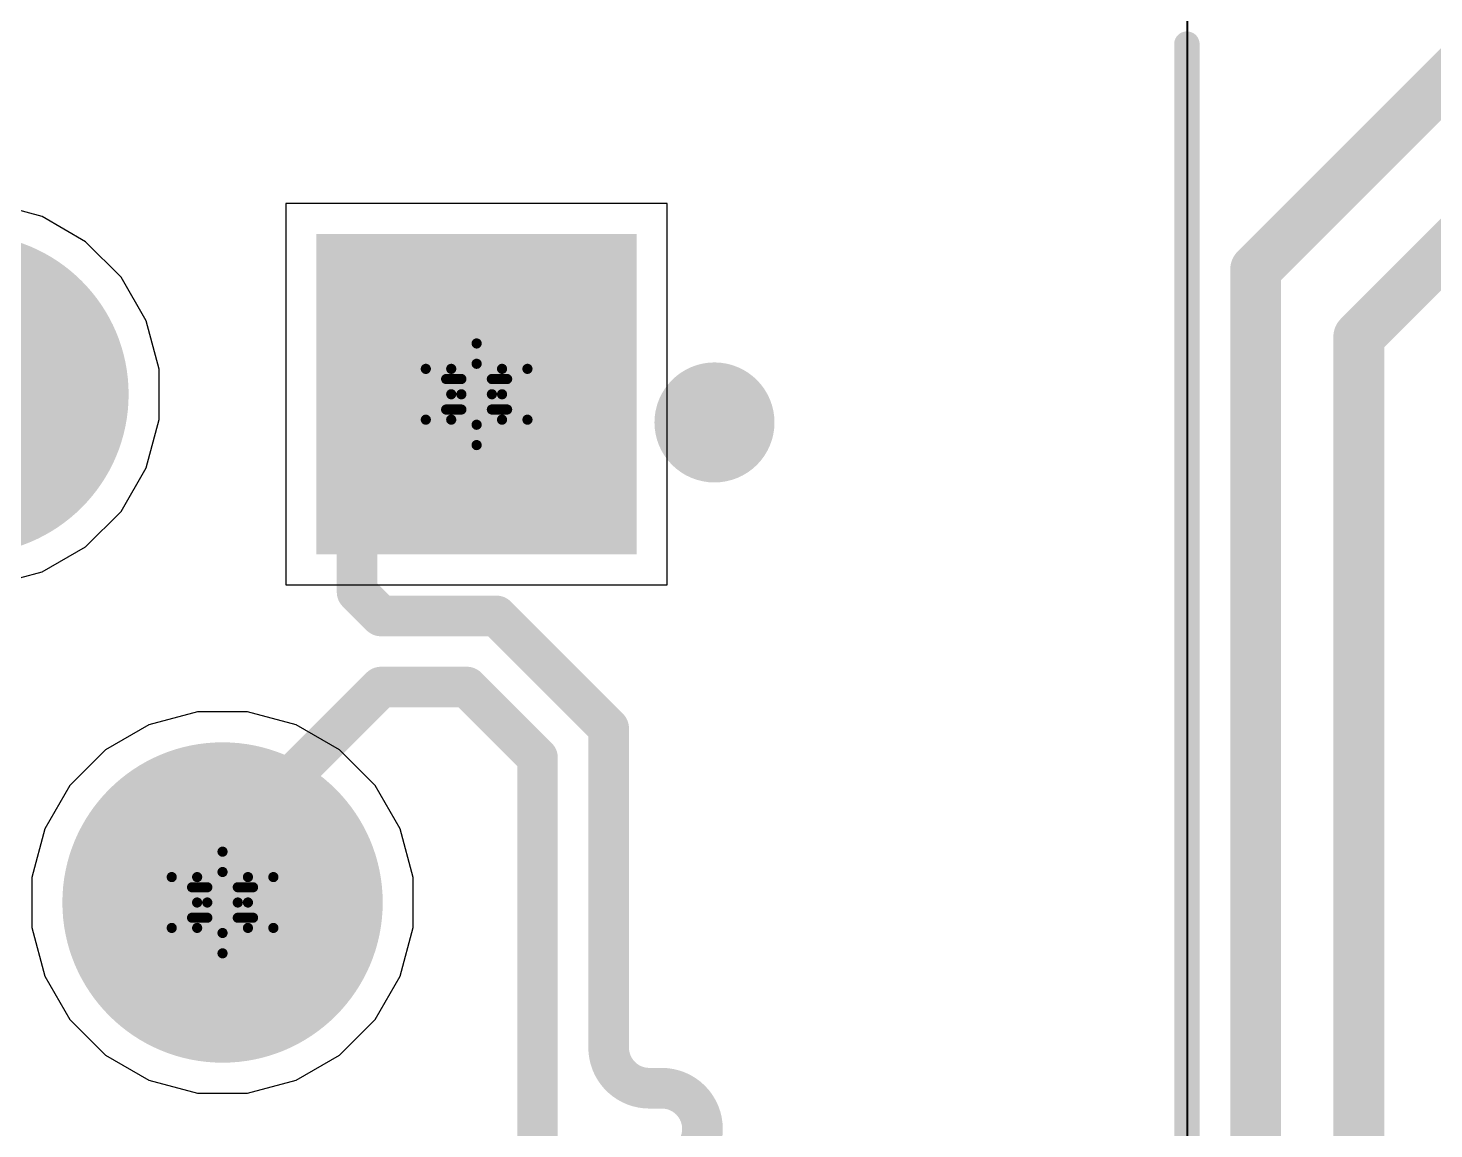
# Model space of a CAD drawing. Header units: inches. Extents: x 0 to 5032, y 0 to 5323.
# Drawn here: x 156.42 to 163.44, y 109.06 to 114.56 of the extents above; entities that cross this region are included whole.
import ezdxf

# ---------------------------------------------------------------- set-up
doc = ezdxf.new("R2010")
doc.units = ezdxf.units.IN
for name, color, linetype in [('Bottom Layer', 5, 'Continuous'), ('Bottom Solder', 6, 'Continuous'), ('Drill Drawing', 1, 'Continuous'), ('Layer 1', 16, 'Continuous'), ('Layer 2', 76, 'Continuous'), ('Multi-Layer', 9, 'Continuous'), ('Pad Holes', 156, 'Continuous'), ('Top Layer', 1, 'Continuous'), ('Top Overlay', 2, 'Continuous'), ('Top Solder', 216, 'Continuous')]:
    doc.layers.add(name, color=color, linetype=linetype)

# ---------------------------------------------------------------- blocks, each defined once
blk = doc.blocks.new('HR911105A_223')
at = {"layer": 'Bottom Layer'}
h = blk.add_hatch(color=5, dxfattribs=at)
edge = h.paths.add_edge_path()
edge.add_arc((1.91, -4.355), 0.699, 0, 360)
blk.add_hatch(color=5, dxfattribs=at).paths.add_polyline_path([(5.149, -5.054), (3.751, -5.054), (3.751, -3.656), (5.149, -3.656)])
h = blk.add_hatch(color=5, dxfattribs=at)
edge = h.paths.add_edge_path()
edge.add_arc((3.18, -6.895), 0.699, 0, 360)
at = {"layer": 'Bottom Solder'}
h = blk.add_hatch(color=6, dxfattribs=at)
edge = h.paths.add_edge_path()
edge.add_arc((1.91, -4.355), 0.8006, 0, 360)
blk.add_hatch(color=6, dxfattribs=at).paths.add_polyline_path([(5.2506, -5.1556), (3.6494, -5.1556), (3.6494, -3.5544), (5.2506, -3.5544)])
h = blk.add_hatch(color=6, dxfattribs=at)
edge = h.paths.add_edge_path()
edge.add_arc((3.18, -6.895), 0.8006, 0, 360)
at = {"layer": 'Layer 1'}
h = blk.add_hatch(color=16, dxfattribs=at)
edge = h.paths.add_edge_path()
edge.add_arc((1.91, -4.355), 0.699, 0, 360)
blk.add_hatch(color=16, dxfattribs=at).paths.add_polyline_path([(5.149, -5.054), (3.751, -5.054), (3.751, -3.656), (5.149, -3.656)])
h = blk.add_hatch(color=16, dxfattribs=at)
edge = h.paths.add_edge_path()
edge.add_arc((3.18, -6.895), 0.699, 0, 360)
at = {"layer": 'Layer 2'}
h = blk.add_hatch(color=76, dxfattribs=at)
edge = h.paths.add_edge_path()
edge.add_arc((1.91, -4.355), 0.699, 0, 360)
blk.add_hatch(color=76, dxfattribs=at).paths.add_polyline_path([(5.149, -5.054), (3.751, -5.054), (3.751, -3.656), (5.149, -3.656)])
h = blk.add_hatch(color=76, dxfattribs=at)
edge = h.paths.add_edge_path()
edge.add_arc((3.18, -6.895), 0.699, 0, 360)
at = {"layer": 'Multi-Layer'}
h = blk.add_hatch(color=9, dxfattribs=at)
edge = h.paths.add_edge_path()
edge.add_arc((1.91, -4.355), 0.699, 0, 360)
blk.add_hatch(color=9, dxfattribs=at).paths.add_polyline_path([(5.149, -5.054), (3.751, -5.054), (3.751, -3.656), (5.149, -3.656)])
h = blk.add_hatch(color=9, dxfattribs=at)
edge = h.paths.add_edge_path()
edge.add_arc((3.18, -6.895), 0.699, 0, 360)
at = {"layer": 'Pad Holes'}
h = blk.add_hatch(color=7, dxfattribs=at)
edge = h.paths.add_edge_path()
edge.add_arc((1.91, -4.355), 0.445, 0, 360)
h = blk.add_hatch(color=7, dxfattribs=at)
edge = h.paths.add_edge_path()
edge.add_arc((4.45, -4.355), 0.445, 0, 360)
h = blk.add_hatch(color=7, dxfattribs=at)
edge = h.paths.add_edge_path()
edge.add_arc((3.18, -6.895), 0.445, 0, 360)
at = {"layer": 'Top Layer'}
h = blk.add_hatch(color=1, dxfattribs=at)
edge = h.paths.add_edge_path()
edge.add_arc((1.91, -4.355), 0.699, 0, 360)
blk.add_hatch(color=1, dxfattribs=at).paths.add_polyline_path([(5.149, -5.054), (3.751, -5.054), (3.751, -3.656), (5.149, -3.656)])
h = blk.add_hatch(color=1, dxfattribs=at)
edge = h.paths.add_edge_path()
edge.add_arc((3.18, -6.895), 0.699, 0, 360)
at = {"layer": 'Top Solder'}
h = blk.add_hatch(color=216, dxfattribs=at)
edge = h.paths.add_edge_path()
edge.add_arc((1.91, -4.355), 0.8006, 0, 360)
blk.add_hatch(color=216, dxfattribs=at).paths.add_polyline_path([(5.2506, -5.1556), (3.6494, -5.1556), (3.6494, -3.5544), (5.2506, -3.5544)])
h = blk.add_hatch(color=216, dxfattribs=at)
edge = h.paths.add_edge_path()
edge.add_arc((3.18, -6.895), 0.8006, 0, 360)
at = {"layer": 'Top Overlay'}
blk.add_lwpolyline([(8, -8.485, 0.127, 0.127, 0), (8, -2.605, 0.127, 0.127, 0)], format="xyseb", dxfattribs=at)
for points in [[(7.9682, -2.605, 0.0635, 0.0635, 1), (8.0317, -2.605, 0.0635, 0.0635, 1)], [(5.7888, -4.4958, 0.3, 0.3, 1), (5.4888, -4.4958, 0.3, 0.3, 1)], [(5.4138, -4.4958, 0.15, 0.15, 1), (5.5638, -4.4958, 0.15, 0.15, 1)], [(5.7138, -4.4958, 0.15, 0.15, 1), (5.8638, -4.4958, 0.15, 0.15, 1)]]:
    blk.add_lwpolyline(points, format="xyseb", close=True, dxfattribs=at)

msp = doc.modelspace()

# ---------------------------------------------------------------- linework, layer by layer
at = {"layer": 'Bottom Layer'}
for p, q in [((162.2125, 108.6014), (162.2125, 130.0024)), ((162.2125, 108.7542), (162.2125, 114.5764))]:
    msp.add_line(p, q, dxfattribs=at)
at = {"layer": 'Drill Drawing'}
for points in [[(158.5301, 112.857, 0.0508, 0.0508, 0), (158.6571, 112.984, 0.0508, 0.0508, 0)], [(158.6571, 112.984, 0.0508, 0.0508, 0), (158.7841, 112.857, 0.0508, 0.0508, 0)], [(158.4031, 112.857, 0.0508, 0.0508, 0), (158.5301, 112.73, 0.0508, 0.0508, 0)], [(158.4031, 112.857, 0.0508, 0.0508, 0), (158.5301, 112.857, 0.0508, 0.0508, 0)], [(158.5809, 112.8062, 0.0508, 0.0508, 0), (158.6571, 112.8824, 0.0508, 0.0508, 0)], [(158.6571, 112.8824, 0.0508, 0.0508, 0), (158.7333, 112.8062, 0.0508, 0.0508, 0)], [(158.7841, 112.857, 0.0508, 0.0508, 0), (158.9111, 112.857, 0.0508, 0.0508, 0)], [(158.7841, 112.73, 0.0508, 0.0508, 0), (158.9111, 112.857, 0.0508, 0.0508, 0)], [(158.5047, 112.8062, 0.0508, 0.0508, 0), (158.5809, 112.73, 0.0508, 0.0508, 0)], [(158.5047, 112.8062, 0.0508, 0.0508, 0), (158.5809, 112.8062, 0.0508, 0.0508, 0)], [(158.7333, 112.8062, 0.0508, 0.0508, 0), (158.8095, 112.8062, 0.0508, 0.0508, 0)], [(158.7333, 112.73, 0.0508, 0.0508, 0), (158.8095, 112.8062, 0.0508, 0.0508, 0)], [(158.4031, 112.603, 0.0508, 0.0508, 0), (158.5301, 112.73, 0.0508, 0.0508, 0)], [(158.5047, 112.6538, 0.0508, 0.0508, 0), (158.5809, 112.73, 0.0508, 0.0508, 0)], [(158.7333, 112.73, 0.0508, 0.0508, 0), (158.8095, 112.6538, 0.0508, 0.0508, 0)], [(158.7841, 112.73, 0.0508, 0.0508, 0), (158.9111, 112.603, 0.0508, 0.0508, 0)], [(158.5047, 112.6538, 0.0508, 0.0508, 0), (158.5809, 112.6538, 0.0508, 0.0508, 0)], [(158.5809, 112.6538, 0.0508, 0.0508, 0), (158.6571, 112.5776, 0.0508, 0.0508, 0)], [(158.6571, 112.5776, 0.0508, 0.0508, 0), (158.7333, 112.6538, 0.0508, 0.0508, 0)], [(158.7333, 112.6538, 0.0508, 0.0508, 0), (158.8095, 112.6538, 0.0508, 0.0508, 0)], [(158.4031, 112.603, 0.0508, 0.0508, 0), (158.5301, 112.603, 0.0508, 0.0508, 0)], [(158.5301, 112.603, 0.0508, 0.0508, 0), (158.6571, 112.476, 0.0508, 0.0508, 0)], [(158.6571, 112.476, 0.0508, 0.0508, 0), (158.7841, 112.603, 0.0508, 0.0508, 0)], [(158.7841, 112.603, 0.0508, 0.0508, 0), (158.9111, 112.603, 0.0508, 0.0508, 0)], [(157.2601, 110.317, 0.0508, 0.0508, 0), (157.3871, 110.444, 0.0508, 0.0508, 0)], [(157.3871, 110.444, 0.0508, 0.0508, 0), (157.5141, 110.317, 0.0508, 0.0508, 0)], [(157.1331, 110.317, 0.0508, 0.0508, 0), (157.2601, 110.19, 0.0508, 0.0508, 0)], [(157.1331, 110.317, 0.0508, 0.0508, 0), (157.2601, 110.317, 0.0508, 0.0508, 0)], [(157.3109, 110.2662, 0.0508, 0.0508, 0), (157.3871, 110.3424, 0.0508, 0.0508, 0)], [(157.3871, 110.3424, 0.0508, 0.0508, 0), (157.4633, 110.2662, 0.0508, 0.0508, 0)], [(157.5141, 110.317, 0.0508, 0.0508, 0), (157.6411, 110.317, 0.0508, 0.0508, 0)], [(157.5141, 110.19, 0.0508, 0.0508, 0), (157.6411, 110.317, 0.0508, 0.0508, 0)], [(157.2347, 110.2662, 0.0508, 0.0508, 0), (157.3109, 110.19, 0.0508, 0.0508, 0)], [(157.2347, 110.2662, 0.0508, 0.0508, 0), (157.3109, 110.2662, 0.0508, 0.0508, 0)], [(157.4633, 110.2662, 0.0508, 0.0508, 0), (157.5395, 110.2662, 0.0508, 0.0508, 0)], [(157.4633, 110.19, 0.0508, 0.0508, 0), (157.5395, 110.2662, 0.0508, 0.0508, 0)], [(157.1331, 110.063, 0.0508, 0.0508, 0), (157.2601, 110.19, 0.0508, 0.0508, 0)], [(157.2347, 110.1138, 0.0508, 0.0508, 0), (157.3109, 110.19, 0.0508, 0.0508, 0)], [(157.4633, 110.19, 0.0508, 0.0508, 0), (157.5395, 110.1138, 0.0508, 0.0508, 0)], [(157.5141, 110.19, 0.0508, 0.0508, 0), (157.6411, 110.063, 0.0508, 0.0508, 0)], [(157.2347, 110.1138, 0.0508, 0.0508, 0), (157.3109, 110.1138, 0.0508, 0.0508, 0)], [(157.3109, 110.1138, 0.0508, 0.0508, 0), (157.3871, 110.0376, 0.0508, 0.0508, 0)], [(157.3871, 110.0376, 0.0508, 0.0508, 0), (157.4633, 110.1138, 0.0508, 0.0508, 0)], [(157.4633, 110.1138, 0.0508, 0.0508, 0), (157.5395, 110.1138, 0.0508, 0.0508, 0)], [(157.1331, 110.063, 0.0508, 0.0508, 0), (157.2601, 110.063, 0.0508, 0.0508, 0)], [(157.2601, 110.063, 0.0508, 0.0508, 0), (157.3871, 109.936, 0.0508, 0.0508, 0)], [(157.3871, 109.936, 0.0508, 0.0508, 0), (157.5141, 110.063, 0.0508, 0.0508, 0)], [(157.5141, 110.063, 0.0508, 0.0508, 0), (157.6411, 110.063, 0.0508, 0.0508, 0)]]:
    msp.add_lwpolyline(points, format="xyseb", dxfattribs=at)
for points in [[(158.6444, 112.984, 0.0254, 0.0254, 1), (158.6698, 112.984, 0.0254, 0.0254, 1)], [(158.6444, 112.984, 0.0254, 0.0254, 1), (158.6698, 112.984, 0.0254, 0.0254, 1)], [(158.3904, 112.857, 0.0254, 0.0254, 1), (158.4158, 112.857, 0.0254, 0.0254, 1)], [(158.3904, 112.857, 0.0254, 0.0254, 1), (158.4158, 112.857, 0.0254, 0.0254, 1)], [(158.5174, 112.857, 0.0254, 0.0254, 1), (158.5428, 112.857, 0.0254, 0.0254, 1)], [(158.5174, 112.857, 0.0254, 0.0254, 1), (158.5428, 112.857, 0.0254, 0.0254, 1)], [(158.6444, 112.8824, 0.0254, 0.0254, 1), (158.6698, 112.8824, 0.0254, 0.0254, 1)], [(158.6444, 112.8824, 0.0254, 0.0254, 1), (158.6698, 112.8824, 0.0254, 0.0254, 1)], [(158.7714, 112.857, 0.0254, 0.0254, 1), (158.7968, 112.857, 0.0254, 0.0254, 1)], [(158.7714, 112.857, 0.0254, 0.0254, 1), (158.7968, 112.857, 0.0254, 0.0254, 1)], [(158.8984, 112.857, 0.0254, 0.0254, 1), (158.9238, 112.857, 0.0254, 0.0254, 1)], [(158.8984, 112.857, 0.0254, 0.0254, 1), (158.9238, 112.857, 0.0254, 0.0254, 1)], [(158.492, 112.8062, 0.0254, 0.0254, 1), (158.5174, 112.8062, 0.0254, 0.0254, 1)], [(158.492, 112.8062, 0.0254, 0.0254, 1), (158.5174, 112.8062, 0.0254, 0.0254, 1)], [(158.5682, 112.8062, 0.0254, 0.0254, 1), (158.5936, 112.8062, 0.0254, 0.0254, 1)], [(158.5682, 112.8062, 0.0254, 0.0254, 1), (158.5936, 112.8062, 0.0254, 0.0254, 1)], [(158.7206, 112.8062, 0.0254, 0.0254, 1), (158.746, 112.8062, 0.0254, 0.0254, 1)], [(158.7206, 112.8062, 0.0254, 0.0254, 1), (158.746, 112.8062, 0.0254, 0.0254, 1)], [(158.7968, 112.8062, 0.0254, 0.0254, 1), (158.8222, 112.8062, 0.0254, 0.0254, 1)], [(158.7968, 112.8062, 0.0254, 0.0254, 1), (158.8222, 112.8062, 0.0254, 0.0254, 1)], [(158.5174, 112.73, 0.0254, 0.0254, 1), (158.5428, 112.73, 0.0254, 0.0254, 1)], [(158.5174, 112.73, 0.0254, 0.0254, 1), (158.5428, 112.73, 0.0254, 0.0254, 1)], [(158.5682, 112.73, 0.0254, 0.0254, 1), (158.5936, 112.73, 0.0254, 0.0254, 1)], [(158.5682, 112.73, 0.0254, 0.0254, 1), (158.5936, 112.73, 0.0254, 0.0254, 1)], [(158.7206, 112.73, 0.0254, 0.0254, 1), (158.746, 112.73, 0.0254, 0.0254, 1)], [(158.7206, 112.73, 0.0254, 0.0254, 1), (158.746, 112.73, 0.0254, 0.0254, 1)], [(158.7714, 112.73, 0.0254, 0.0254, 1), (158.7968, 112.73, 0.0254, 0.0254, 1)], [(158.7714, 112.73, 0.0254, 0.0254, 1), (158.7968, 112.73, 0.0254, 0.0254, 1)], [(158.492, 112.6538, 0.0254, 0.0254, 1), (158.5174, 112.6538, 0.0254, 0.0254, 1)], [(158.492, 112.6538, 0.0254, 0.0254, 1), (158.5174, 112.6538, 0.0254, 0.0254, 1)], [(158.5682, 112.6538, 0.0254, 0.0254, 1), (158.5936, 112.6538, 0.0254, 0.0254, 1)], [(158.5682, 112.6538, 0.0254, 0.0254, 1), (158.5936, 112.6538, 0.0254, 0.0254, 1)], [(158.7206, 112.6538, 0.0254, 0.0254, 1), (158.746, 112.6538, 0.0254, 0.0254, 1)], [(158.7206, 112.6538, 0.0254, 0.0254, 1), (158.746, 112.6538, 0.0254, 0.0254, 1)], [(158.7968, 112.6538, 0.0254, 0.0254, 1), (158.8222, 112.6538, 0.0254, 0.0254, 1)], [(158.7968, 112.6538, 0.0254, 0.0254, 1), (158.8222, 112.6538, 0.0254, 0.0254, 1)], [(158.3904, 112.603, 0.0254, 0.0254, 1), (158.4158, 112.603, 0.0254, 0.0254, 1)], [(158.3904, 112.603, 0.0254, 0.0254, 1), (158.4158, 112.603, 0.0254, 0.0254, 1)], [(158.5174, 112.603, 0.0254, 0.0254, 1), (158.5428, 112.603, 0.0254, 0.0254, 1)], [(158.5174, 112.603, 0.0254, 0.0254, 1), (158.5428, 112.603, 0.0254, 0.0254, 1)], [(158.6444, 112.5776, 0.0254, 0.0254, 1), (158.6698, 112.5776, 0.0254, 0.0254, 1)], [(158.6444, 112.5776, 0.0254, 0.0254, 1), (158.6698, 112.5776, 0.0254, 0.0254, 1)], [(158.7714, 112.603, 0.0254, 0.0254, 1), (158.7968, 112.603, 0.0254, 0.0254, 1)], [(158.7714, 112.603, 0.0254, 0.0254, 1), (158.7968, 112.603, 0.0254, 0.0254, 1)], [(158.8984, 112.603, 0.0254, 0.0254, 1), (158.9238, 112.603, 0.0254, 0.0254, 1)], [(158.8984, 112.603, 0.0254, 0.0254, 1), (158.9238, 112.603, 0.0254, 0.0254, 1)], [(158.6444, 112.476, 0.0254, 0.0254, 1), (158.6698, 112.476, 0.0254, 0.0254, 1)], [(158.6444, 112.476, 0.0254, 0.0254, 1), (158.6698, 112.476, 0.0254, 0.0254, 1)], [(157.3744, 110.444, 0.0254, 0.0254, 1), (157.3998, 110.444, 0.0254, 0.0254, 1)], [(157.3744, 110.444, 0.0254, 0.0254, 1), (157.3998, 110.444, 0.0254, 0.0254, 1)], [(157.1204, 110.317, 0.0254, 0.0254, 1), (157.1458, 110.317, 0.0254, 0.0254, 1)], [(157.1204, 110.317, 0.0254, 0.0254, 1), (157.1458, 110.317, 0.0254, 0.0254, 1)], [(157.2474, 110.317, 0.0254, 0.0254, 1), (157.2728, 110.317, 0.0254, 0.0254, 1)], [(157.2474, 110.317, 0.0254, 0.0254, 1), (157.2728, 110.317, 0.0254, 0.0254, 1)], [(157.3744, 110.3424, 0.0254, 0.0254, 1), (157.3998, 110.3424, 0.0254, 0.0254, 1)], [(157.3744, 110.3424, 0.0254, 0.0254, 1), (157.3998, 110.3424, 0.0254, 0.0254, 1)], [(157.5014, 110.317, 0.0254, 0.0254, 1), (157.5268, 110.317, 0.0254, 0.0254, 1)], [(157.5014, 110.317, 0.0254, 0.0254, 1), (157.5268, 110.317, 0.0254, 0.0254, 1)], [(157.6284, 110.317, 0.0254, 0.0254, 1), (157.6538, 110.317, 0.0254, 0.0254, 1)], [(157.6284, 110.317, 0.0254, 0.0254, 1), (157.6538, 110.317, 0.0254, 0.0254, 1)], [(157.222, 110.2662, 0.0254, 0.0254, 1), (157.2474, 110.2662, 0.0254, 0.0254, 1)], [(157.222, 110.2662, 0.0254, 0.0254, 1), (157.2474, 110.2662, 0.0254, 0.0254, 1)], [(157.2982, 110.2662, 0.0254, 0.0254, 1), (157.3236, 110.2662, 0.0254, 0.0254, 1)], [(157.2982, 110.2662, 0.0254, 0.0254, 1), (157.3236, 110.2662, 0.0254, 0.0254, 1)], [(157.4506, 110.2662, 0.0254, 0.0254, 1), (157.476, 110.2662, 0.0254, 0.0254, 1)], [(157.4506, 110.2662, 0.0254, 0.0254, 1), (157.476, 110.2662, 0.0254, 0.0254, 1)], [(157.5268, 110.2662, 0.0254, 0.0254, 1), (157.5522, 110.2662, 0.0254, 0.0254, 1)], [(157.5268, 110.2662, 0.0254, 0.0254, 1), (157.5522, 110.2662, 0.0254, 0.0254, 1)], [(157.2474, 110.19, 0.0254, 0.0254, 1), (157.2728, 110.19, 0.0254, 0.0254, 1)], [(157.2474, 110.19, 0.0254, 0.0254, 1), (157.2728, 110.19, 0.0254, 0.0254, 1)], [(157.2982, 110.19, 0.0254, 0.0254, 1), (157.3236, 110.19, 0.0254, 0.0254, 1)], [(157.2982, 110.19, 0.0254, 0.0254, 1), (157.3236, 110.19, 0.0254, 0.0254, 1)], [(157.4506, 110.19, 0.0254, 0.0254, 1), (157.476, 110.19, 0.0254, 0.0254, 1)], [(157.4506, 110.19, 0.0254, 0.0254, 1), (157.476, 110.19, 0.0254, 0.0254, 1)], [(157.5014, 110.19, 0.0254, 0.0254, 1), (157.5268, 110.19, 0.0254, 0.0254, 1)], [(157.5014, 110.19, 0.0254, 0.0254, 1), (157.5268, 110.19, 0.0254, 0.0254, 1)], [(157.222, 110.1138, 0.0254, 0.0254, 1), (157.2474, 110.1138, 0.0254, 0.0254, 1)], [(157.222, 110.1138, 0.0254, 0.0254, 1), (157.2474, 110.1138, 0.0254, 0.0254, 1)], [(157.2982, 110.1138, 0.0254, 0.0254, 1), (157.3236, 110.1138, 0.0254, 0.0254, 1)], [(157.2982, 110.1138, 0.0254, 0.0254, 1), (157.3236, 110.1138, 0.0254, 0.0254, 1)], [(157.4506, 110.1138, 0.0254, 0.0254, 1), (157.476, 110.1138, 0.0254, 0.0254, 1)], [(157.4506, 110.1138, 0.0254, 0.0254, 1), (157.476, 110.1138, 0.0254, 0.0254, 1)], [(157.5268, 110.1138, 0.0254, 0.0254, 1), (157.5522, 110.1138, 0.0254, 0.0254, 1)], [(157.5268, 110.1138, 0.0254, 0.0254, 1), (157.5522, 110.1138, 0.0254, 0.0254, 1)], [(157.1204, 110.063, 0.0254, 0.0254, 1), (157.1458, 110.063, 0.0254, 0.0254, 1)], [(157.1204, 110.063, 0.0254, 0.0254, 1), (157.1458, 110.063, 0.0254, 0.0254, 1)], [(157.2474, 110.063, 0.0254, 0.0254, 1), (157.2728, 110.063, 0.0254, 0.0254, 1)], [(157.2474, 110.063, 0.0254, 0.0254, 1), (157.2728, 110.063, 0.0254, 0.0254, 1)], [(157.3744, 110.0376, 0.0254, 0.0254, 1), (157.3998, 110.0376, 0.0254, 0.0254, 1)], [(157.3744, 110.0376, 0.0254, 0.0254, 1), (157.3998, 110.0376, 0.0254, 0.0254, 1)], [(157.5014, 110.063, 0.0254, 0.0254, 1), (157.5268, 110.063, 0.0254, 0.0254, 1)], [(157.5014, 110.063, 0.0254, 0.0254, 1), (157.5268, 110.063, 0.0254, 0.0254, 1)], [(157.6284, 110.063, 0.0254, 0.0254, 1), (157.6538, 110.063, 0.0254, 0.0254, 1)], [(157.6284, 110.063, 0.0254, 0.0254, 1), (157.6538, 110.063, 0.0254, 0.0254, 1)], [(157.3744, 109.936, 0.0254, 0.0254, 1), (157.3998, 109.936, 0.0254, 0.0254, 1)], [(157.3744, 109.936, 0.0254, 0.0254, 1), (157.3998, 109.936, 0.0254, 0.0254, 1)]]:
    msp.add_lwpolyline(points, format="xyseb", close=True, dxfattribs=at)
at = {"layer": 'Layer 1'}
for p, q in [((156.4849, 113.6181), (156.2426, 113.683)), ((156.7023, 113.4926), (156.4849, 113.6181)), ((159.6101, 113.683), (157.7041, 113.683)), ((157.7041, 113.683), (157.7041, 111.777)), ((159.6101, 111.777), (159.6101, 113.683)), ((156.8797, 113.3152), (156.7023, 113.4926)), ((157.0052, 113.0978), (156.8797, 113.3152)), ((157.0701, 112.8555), (157.0052, 113.0978)), ((157.0701, 112.6045), (157.0701, 112.8555)), ((157.0052, 112.3622), (157.0701, 112.6045)), ((156.8797, 112.1448), (157.0052, 112.3622)), ((156.7023, 111.9674), (156.8797, 112.1448)), ((156.4849, 111.8419), (156.7023, 111.9674)), ((156.2426, 111.777), (156.4849, 111.8419)), ((157.7041, 111.777), (159.6101, 111.777)), ((157.2616, 111.143), (157.0193, 111.0781)), ((157.5126, 111.143), (157.2616, 111.143)), ((157.7549, 111.0781), (157.5126, 111.143)), ((157.0193, 111.0781), (156.8019, 110.9526)), ((157.9723, 110.9526), (157.7549, 111.0781)), ((156.8019, 110.9526), (156.6245, 110.7752)), ((158.1497, 110.7752), (157.9723, 110.9526)), ((156.6245, 110.7752), (156.499, 110.5578)), ((158.2752, 110.5578), (158.1497, 110.7752)), ((156.499, 110.5578), (156.4341, 110.3155)), ((158.3401, 110.3155), (158.2752, 110.5578)), ((156.4341, 110.3155), (156.4341, 110.0645)), ((158.3401, 110.0645), (158.3401, 110.3155)), ((156.4341, 110.0645), (156.499, 109.8222)), ((158.2752, 109.8222), (158.3401, 110.0645)), ((156.499, 109.8222), (156.6245, 109.6048)), ((158.1497, 109.6048), (158.2752, 109.8222)), ((156.6245, 109.6048), (156.8019, 109.4274)), ((157.9723, 109.4274), (158.1497, 109.6048)), ((156.8019, 109.4274), (157.0193, 109.3019)), ((157.7549, 109.3019), (157.9723, 109.4274)), ((157.0193, 109.3019), (157.2616, 109.237)), ((157.5126, 109.237), (157.7549, 109.3019)), ((157.2616, 109.237), (157.5126, 109.237))]:
    msp.add_line(p, q, dxfattribs=at)
at = {"layer": 'Layer 2'}
for q in [(162.2125, 130.0024), (162.2125, 114.5764)]:
    msp.add_line((162.2125, 108.6014), q, dxfattribs=at)
at = {"layer": 'Top Layer'}
msp.add_line((162.2067, 130.0024), (162.2067, 104.0802), dxfattribs=at)
for points in [[(162.5506, 113.3536, 0.254, 0.254, 0), (164.4985, 115.3015, 0.254, 0.254, 0)], [(163.0662, 113.0173, 0.254, 0.254, 0), (165.0969, 115.048, 0.254, 0.254, 0)], [(162.5506, 103.4667, 0.254, 0.254, 0), (162.5506, 113.3536, 0.254, 0.254, 0)], [(163.0662, 103.2313, 0.254, 0.254, 0), (163.0662, 113.0173, 0.254, 0.254, 0)], [(158.0597, 112.1326, 0.2032, 0.2032, 0), (158.6571, 112.73, 0.2032, 0.2032, 0)], [(158.0597, 111.7413, 0.2032, 0.2032, 0), (158.0597, 112.1326, 0.2032, 0.2032, 0)], [(158.0597, 111.7413, 0.2032, 0.2032, 0), (158.1787, 111.6222, 0.2032, 0.2032, 0)], [(158.1787, 111.6222, 0.2032, 0.2032, 0), (158.7557, 111.6222, 0.2032, 0.2032, 0)], [(158.7557, 111.6222, 0.2032, 0.2032, 0), (159.3169, 111.061, 0.2032, 0.2032, 0)], [(157.3871, 110.475, 0.2032, 0.2032, 0), (158.1787, 111.2666, 0.2032, 0.2032, 0)], [(158.1787, 111.2666, 0.2032, 0.2032, 0), (158.6084, 111.2666, 0.2032, 0.2032, 0)], [(158.6084, 111.2666, 0.2032, 0.2032, 0), (158.9613, 110.9137, 0.2032, 0.2032, 0)], [(159.3169, 110.19, 0.2032, 0.2032, 0), (159.3169, 111.061, 0.2032, 0.2032, 0)], [(158.9613, 107.6235, 0.2032, 0.2032, 0), (158.9613, 110.9137, 0.2032, 0.2032, 0)], [(157.3871, 110.19, 0.2032, 0.2032, 0), (157.3871, 110.475, 0.2032, 0.2032, 0)], [(159.3169, 109.465, 0.2032, 0.2032, 0), (159.3169, 110.19, 0.2032, 0.2032, 0)], [(159.5201, 109.2618, 0.2032, 0.2032, -0.414214), (159.3169, 109.465, 0.2032, 0.2032, 0)], [(159.5201, 109.2618, 0.2032, 0.2032, 0), (159.5827, 109.2618, 0.2032, 0.2032, 0)], [(159.5827, 109.2618, 0.2032, 0.2032, -1), (159.5827, 108.8554, 0.2032, 0.2032, 0)]]:
    msp.add_lwpolyline(points, format="xyseb", dxfattribs=at)
for points in [[(162.4871, 113.3536, 0.127, 0.127, 1), (162.6141, 113.3536, 0.127, 0.127, 1)], [(162.4871, 113.3536, 0.127, 0.127, 1), (162.6141, 113.3536, 0.127, 0.127, 1)], [(163.0027, 113.0173, 0.127, 0.127, 1), (163.1297, 113.0173, 0.127, 0.127, 1)], [(163.0027, 113.0173, 0.127, 0.127, 1), (163.1297, 113.0173, 0.127, 0.127, 1)], [(158.6063, 112.73, 0.1016, 0.1016, 1), (158.7079, 112.73, 0.1016, 0.1016, 1)], [(158.0089, 112.1326, 0.1016, 0.1016, 1), (158.1105, 112.1326, 0.1016, 0.1016, 1)], [(158.0089, 112.1326, 0.1016, 0.1016, 1), (158.1105, 112.1326, 0.1016, 0.1016, 1)], [(158.0089, 111.7413, 0.1016, 0.1016, 1), (158.1105, 111.7413, 0.1016, 0.1016, 1)], [(158.0089, 111.7413, 0.1016, 0.1016, 1), (158.1105, 111.7413, 0.1016, 0.1016, 1)], [(158.1279, 111.6222, 0.1016, 0.1016, 1), (158.2295, 111.6222, 0.1016, 0.1016, 1)], [(158.1279, 111.6222, 0.1016, 0.1016, 1), (158.2295, 111.6222, 0.1016, 0.1016, 1)], [(158.7049, 111.6222, 0.1016, 0.1016, 1), (158.8065, 111.6222, 0.1016, 0.1016, 1)], [(158.7049, 111.6222, 0.1016, 0.1016, 1), (158.8065, 111.6222, 0.1016, 0.1016, 1)], [(158.1279, 111.2666, 0.1016, 0.1016, 1), (158.2295, 111.2666, 0.1016, 0.1016, 1)], [(158.1279, 111.2666, 0.1016, 0.1016, 1), (158.2295, 111.2666, 0.1016, 0.1016, 1)], [(158.5576, 111.2666, 0.1016, 0.1016, 1), (158.6592, 111.2666, 0.1016, 0.1016, 1)], [(158.5576, 111.2666, 0.1016, 0.1016, 1), (158.6592, 111.2666, 0.1016, 0.1016, 1)], [(159.2661, 111.061, 0.1016, 0.1016, 1), (159.3677, 111.061, 0.1016, 0.1016, 1)], [(159.2661, 111.061, 0.1016, 0.1016, 1), (159.3677, 111.061, 0.1016, 0.1016, 1)], [(158.9105, 110.9137, 0.1016, 0.1016, 1), (159.0121, 110.9137, 0.1016, 0.1016, 1)], [(158.9105, 110.9137, 0.1016, 0.1016, 1), (159.0121, 110.9137, 0.1016, 0.1016, 1)], [(157.3363, 110.475, 0.1016, 0.1016, 1), (157.4379, 110.475, 0.1016, 0.1016, 1)], [(157.3363, 110.475, 0.1016, 0.1016, 1), (157.4379, 110.475, 0.1016, 0.1016, 1)], [(157.3363, 110.19, 0.1016, 0.1016, 1), (157.4379, 110.19, 0.1016, 0.1016, 1)], [(159.2661, 110.19, 0.1016, 0.1016, 1), (159.3677, 110.19, 0.1016, 0.1016, 1)], [(159.2661, 110.19, 0.1016, 0.1016, 1), (159.3677, 110.19, 0.1016, 0.1016, 1)], [(159.2661, 109.465, 0.1016, 0.1016, 1), (159.3677, 109.465, 0.1016, 0.1016, 1)], [(159.2661, 109.465, 0.1016, 0.1016, 1), (159.3677, 109.465, 0.1016, 0.1016, 1)], [(159.4693, 109.2618, 0.1016, 0.1016, 1), (159.5709, 109.2618, 0.1016, 0.1016, 1)], [(159.4693, 109.2618, 0.1016, 0.1016, 1), (159.5709, 109.2618, 0.1016, 0.1016, 1)], [(159.5319, 109.2618, 0.1016, 0.1016, 1), (159.6335, 109.2618, 0.1016, 0.1016, 1)], [(159.5319, 109.2618, 0.1016, 0.1016, 1), (159.6335, 109.2618, 0.1016, 0.1016, 1)]]:
    msp.add_lwpolyline(points, format="xyseb", close=True, dxfattribs=at)

# ---------------------------------------------------------------- block references
msp.add_blockref('HR911105A_223', (154.2071, 117.085))

doc.saveas('drawing.dxf')
